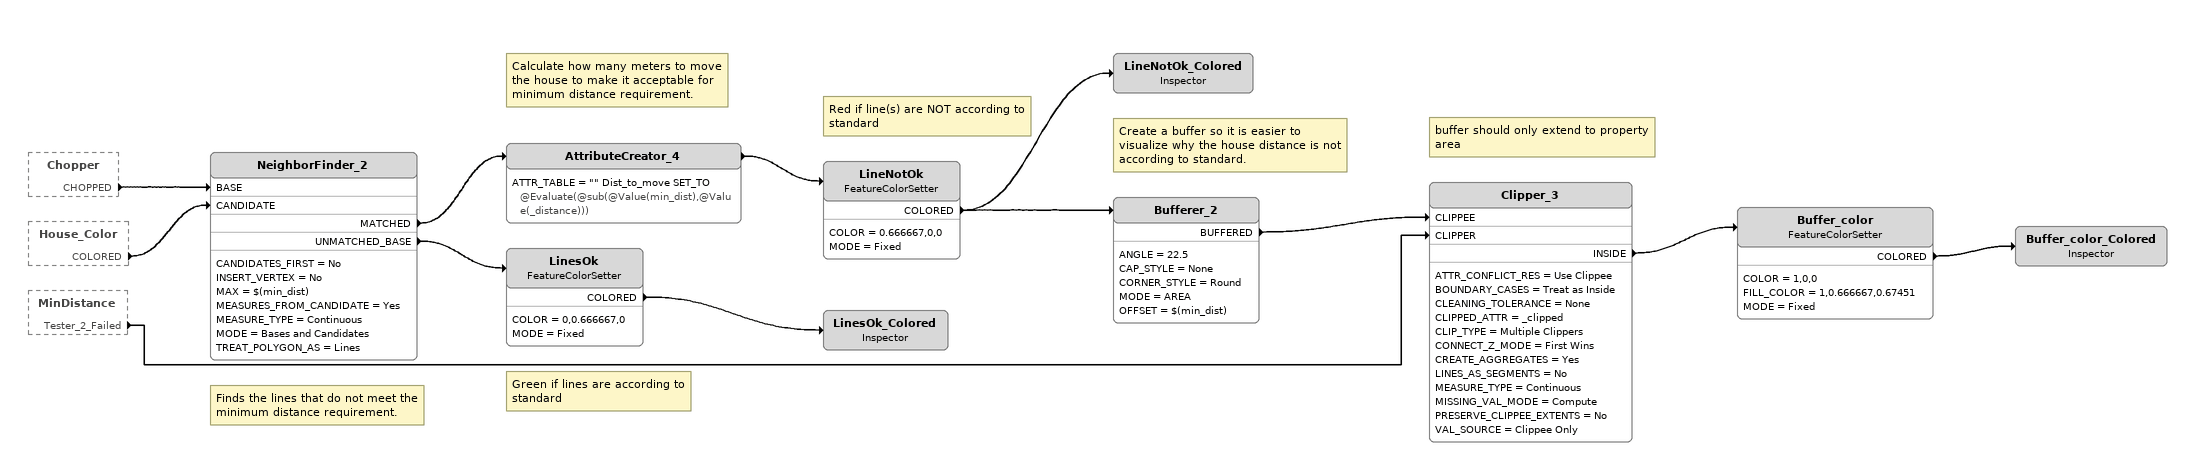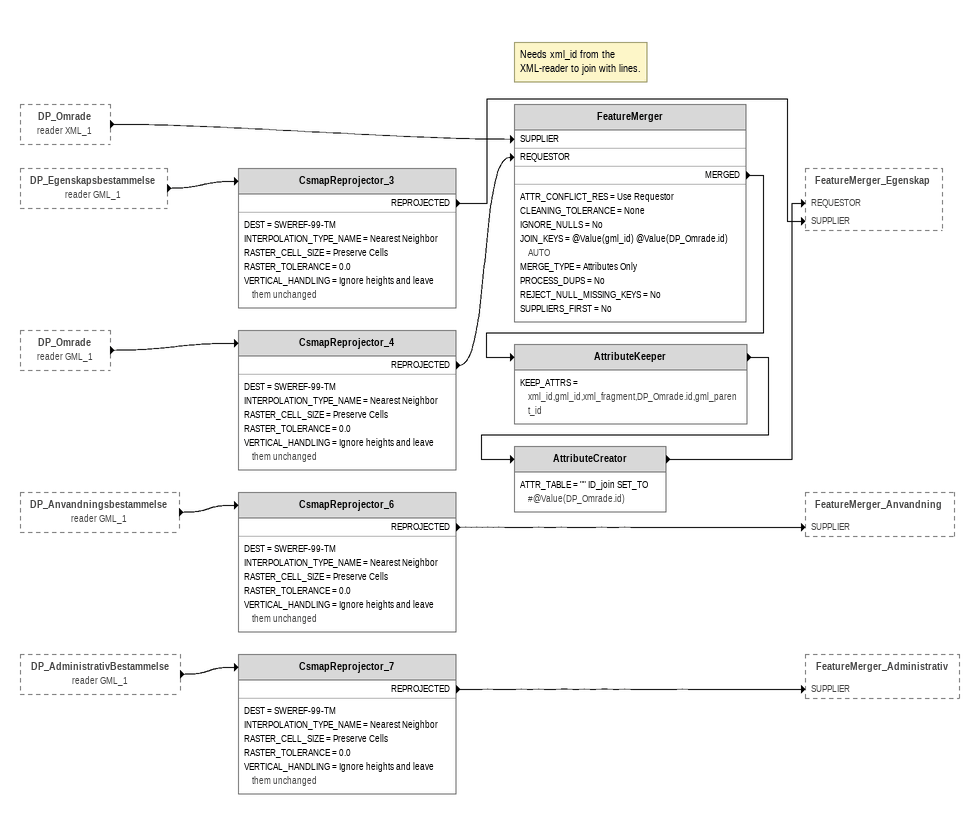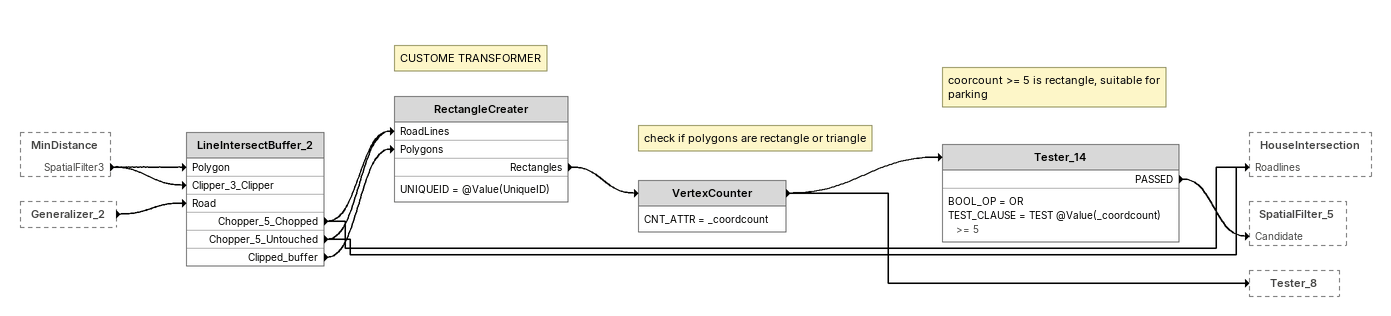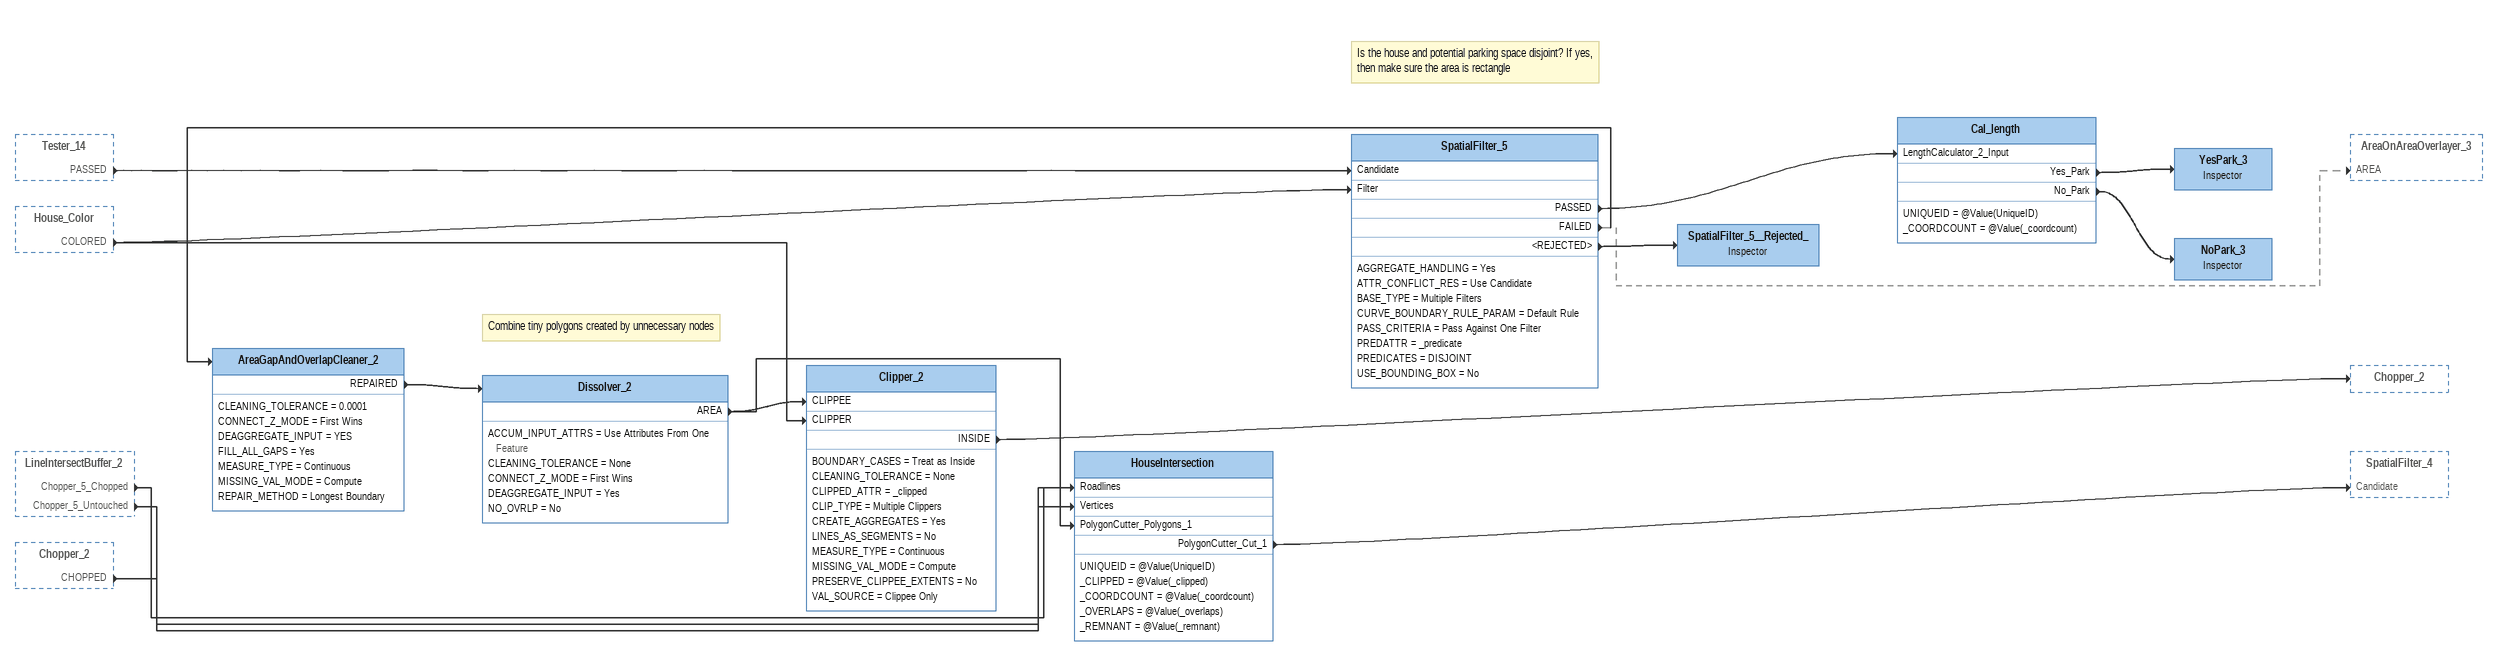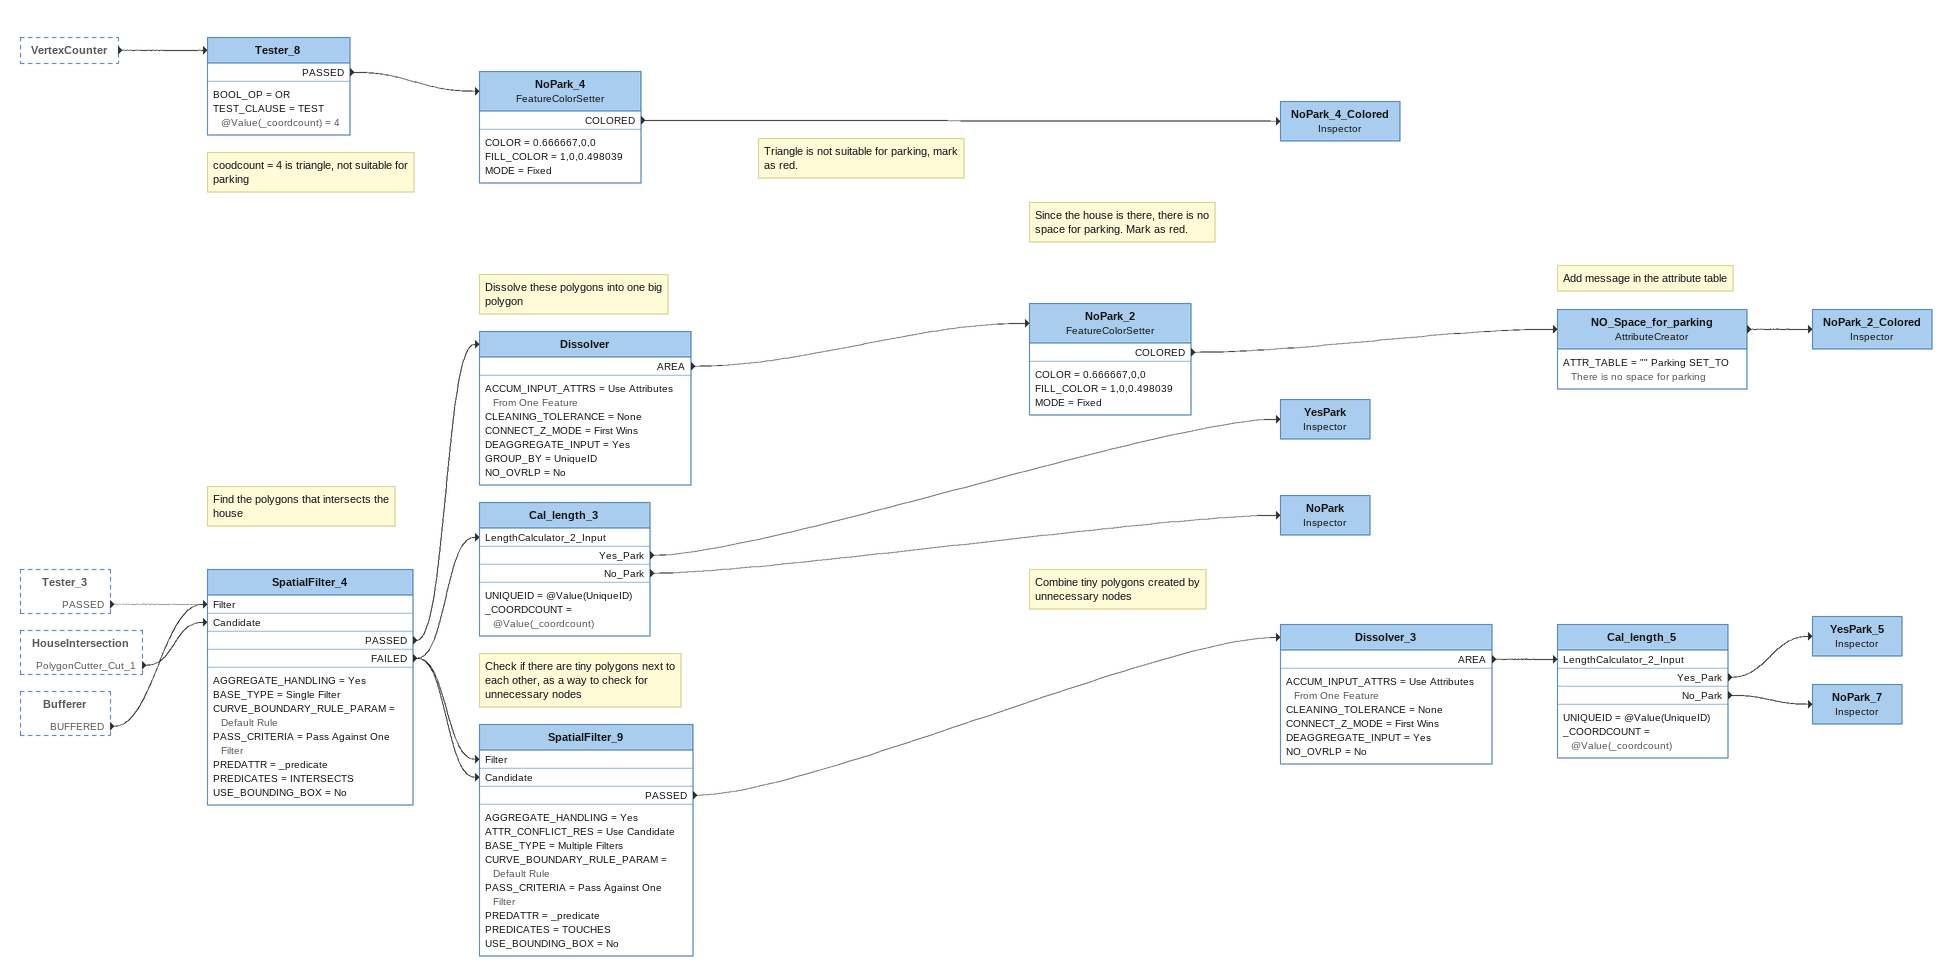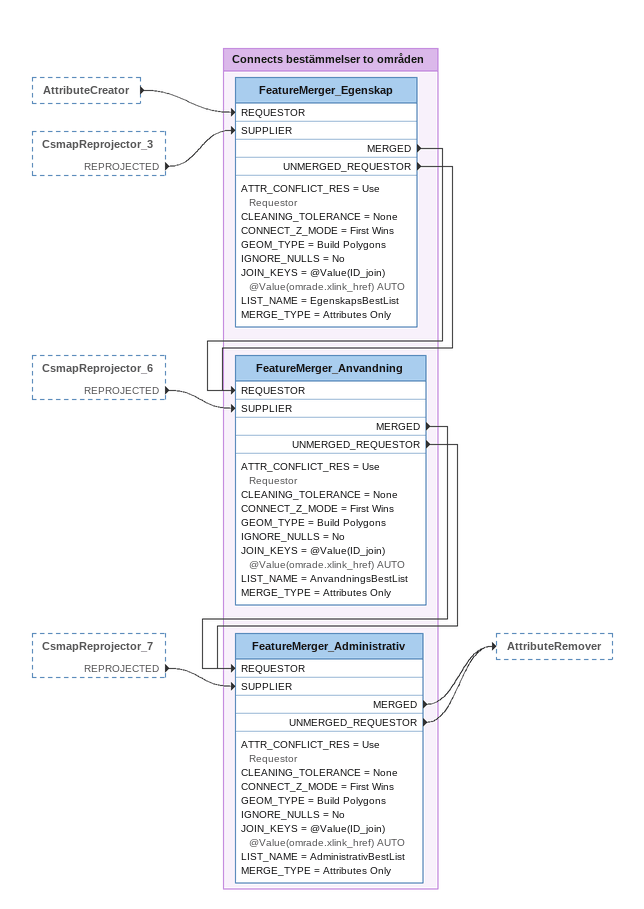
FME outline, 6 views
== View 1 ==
Chopper [outside]
    CHOPPED -> NeighborFinder_2 [BASE]
House_Color [outside]
    COLORED -> NeighborFinder_2 [CANDIDATE]
MinDistance [outside]
    Tester_2_Failed -> Clipper_3 [CLIPPER]
Note: Finds the lines that do not meet the minimum distance requirement.
NeighborFinder_2
    CANDIDATES_FIRST = No
    INSERT_VERTEX = No
    MAX = $(min_dist)
    MEASURES_FROM_CANDIDATE = Yes
    MEASURE_TYPE = Continuous
    MODE = Bases and Candidates
    TREAT_POLYGON_AS = Lines
    MATCHED -> AttributeCreator_4
    UNMATCHED_BASE -> LinesOk
Note: Calculate how many meters to move the house to make it acceptable for minimum distance requirement.
AttributeCreator_4
    ATTR_TABLE = "" Dist_to_move SET_TO @Evaluate(@sub(@Value(min_dist),@Value(_distance)))
    -> LineNotOk
Note: Red if line(s) are NOT according to standard
LineNotOk: FeatureColorSetter
    COLOR = 0.666667,0,0
    MODE = Fixed
    COLORED -> LineNotOk_Colored
    COLORED -> Bufferer_2
LineNotOk_Colored: Inspector
Note: Create a buffer so it is easier to visualize why the house distance is not according to standard.
Bufferer_2
    ANGLE = 22.5
    CAP_STYLE = None
    CORNER_STYLE = Round
    MODE = AREA
    OFFSET = $(min_dist)
    BUFFERED -> Clipper_3 [CLIPPEE]
Note: buffer should only extend to property area
Clipper_3
    ATTR_CONFLICT_RES = Use Clippee
    BOUNDARY_CASES = Treat as Inside
    CLEANING_TOLERANCE = None
    CLIPPED_ATTR = _clipped
    CLIP_TYPE = Multiple Clippers
    CONNECT_Z_MODE = First Wins
    CREATE_AGGREGATES = Yes
    LINES_AS_SEGMENTS = No
    MEASURE_TYPE = Continuous
    MISSING_VAL_MODE = Compute
    PRESERVE_CLIPPEE_EXTENTS = No
    VAL_SOURCE = Clippee Only
    INSIDE -> Buffer_color
Buffer_color: FeatureColorSetter
    COLOR = 1,0,0
    FILL_COLOR = 1,0.666667,0.67451
    MODE = Fixed
    COLORED -> Buffer_color_Colored
Buffer_color_Colored: Inspector
Note: Green if lines are according to standard
LinesOk: FeatureColorSetter
    COLOR = 0,0.666667,0
    MODE = Fixed
    COLORED -> LinesOk_Colored
LinesOk_Colored: Inspector

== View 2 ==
DP_Omrade (reader XML_1) [outside]
    -> FeatureMerger [SUPPLIER]
DP_Egenskapsbestammelse (reader GML_1) [outside]
    -> CsmapReprojector_3
DP_Omrade (reader GML_1) [outside]
    -> CsmapReprojector_4
DP_Anvandningsbestammelse (reader GML_1) [outside]
    -> CsmapReprojector_6
DP_AdministrativBestammelse (reader GML_1) [outside]
    -> CsmapReprojector_7
CsmapReprojector_3
    DEST = SWEREF-99-TM
    INTERPOLATION_TYPE_NAME = Nearest Neighbor
    RASTER_CELL_SIZE = Preserve Cells
    RASTER_TOLERANCE = 0.0
    VERTICAL_HANDLING = Ignore heights and leave them unchanged
    REPROJECTED -> FeatureMerger_Egenskap [SUPPLIER]
CsmapReprojector_4
    DEST = SWEREF-99-TM
    INTERPOLATION_TYPE_NAME = Nearest Neighbor
    RASTER_CELL_SIZE = Preserve Cells
    RASTER_TOLERANCE = 0.0
    VERTICAL_HANDLING = Ignore heights and leave them unchanged
    REPROJECTED -> FeatureMerger [REQUESTOR]
CsmapReprojector_6
    DEST = SWEREF-99-TM
    INTERPOLATION_TYPE_NAME = Nearest Neighbor
    RASTER_CELL_SIZE = Preserve Cells
    RASTER_TOLERANCE = 0.0
    VERTICAL_HANDLING = Ignore heights and leave them unchanged
    REPROJECTED -> FeatureMerger_Anvandning [SUPPLIER]
CsmapReprojector_7
    DEST = SWEREF-99-TM
    INTERPOLATION_TYPE_NAME = Nearest Neighbor
    RASTER_CELL_SIZE = Preserve Cells
    RASTER_TOLERANCE = 0.0
    VERTICAL_HANDLING = Ignore heights and leave them unchanged
    REPROJECTED -> FeatureMerger_Administrativ [SUPPLIER]
Note: Needs xml_id from the / XML-reader to join with lines.
FeatureMerger
    ATTR_CONFLICT_RES = Use Requestor
    CLEANING_TOLERANCE = None
    IGNORE_NULLS = No
    JOIN_KEYS = @Value(gml_id) @Value(DP_Omrade.id) AUTO
    MERGE_TYPE = Attributes Only
    PROCESS_DUPS = No
    REJECT_NULL_MISSING_KEYS = No
    SUPPLIERS_FIRST = No
    MERGED -> AttributeKeeper
AttributeKeeper
    KEEP_ATTRS = xml_id,gml_id,xml_fragment,DP_Omrade.id,gml_parent_id
    -> AttributeCreator
AttributeCreator
    ATTR_TABLE = "" ID_join SET_TO #@Value(DP_Omrade.id)
    -> FeatureMerger_Egenskap [REQUESTOR]

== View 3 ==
MinDistance [outside]
    SpatialFilter3 -> LineIntersectBuffer_2 [Polygon]
    SpatialFilter3 -> LineIntersectBuffer_2 [Clipper_3_Clipper]
Generalizer_2 [outside]
    -> LineIntersectBuffer_2 [Road]
LineIntersectBuffer_2
    Chopper_5_Chopped -> HouseIntersection [Roadlines]
    Chopper_5_Chopped -> RectangleCreater [RoadLines]
    Chopper_5_Untouched -> HouseIntersection [Roadlines]
    Chopper_5_Untouched -> RectangleCreater [RoadLines]
    Clipped_buffer -> RectangleCreater [Polygons]
Note: CUSTOME TRANSFORMER
RectangleCreater
    UNIQUEID = @Value(UniqueID)
    Rectangles -> VertexCounter
Note: check if polygons are rectangle or triangle
VertexCounter
    CNT_ATTR = _coordcount
    -> Tester_8
    -> Tester_14
Note: coorcount >= 5 is rectangle, suitable for parking
Tester_14
    BOOL_OP = OR
    TEST_CLAUSE = TEST @Value(_coordcount) >= 5
    PASSED -> SpatialFilter_5 [Candidate]

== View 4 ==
Tester_14 [outside]
    PASSED -> SpatialFilter_5 [Candidate]
House_Color [outside]
    COLORED -> Clipper_2 [CLIPPER]
    COLORED -> SpatialFilter_5 [Filter]
LineIntersectBuffer_2 [outside]
    Chopper_5_Chopped -> HouseIntersection [Roadlines]
    Chopper_5_Untouched -> HouseIntersection [Roadlines]
Chopper_2 [outside]
    CHOPPED -> HouseIntersection [Vertices]
Note: Is the house and potential parking space disjoint? If yes, then make sure the area is rectangle
SpatialFilter_5
    AGGREGATE_HANDLING = Yes
    ATTR_CONFLICT_RES = Use Candidate
    BASE_TYPE = Multiple Filters
    CURVE_BOUNDARY_RULE_PARAM = Default Rule
    PASS_CRITERIA = Pass Against One Filter
    PREDATTR = _predicate
    PREDICATES = DISJOINT
    USE_BOUNDING_BOX = No
    PASSED -> Cal_length [LengthCalculator_2_Input]
    FAILED -> AreaGapAndOverlapCleaner_2
    FAILED -> AreaOnAreaOverlayer_3 [AREA] [off]
    <REJECTED> -> SpatialFilter_5__Rejected_
Cal_length
    UNIQUEID = @Value(UniqueID)
    _COORDCOUNT = @Value(_coordcount)
    Yes_Park -> YesPark_3
    No_Park -> NoPark_3
YesPark_3: Inspector
NoPark_3: Inspector
SpatialFilter_5__Rejected_: Inspector
AreaGapAndOverlapCleaner_2
    CLEANING_TOLERANCE = 0.0001
    CONNECT_Z_MODE = First Wins
    DEAGGREGATE_INPUT = YES
    FILL_ALL_GAPS = Yes
    MEASURE_TYPE = Continuous
    MISSING_VAL_MODE = Compute
    REPAIR_METHOD = Longest Boundary
    REPAIRED -> Dissolver_2
Note: Combine tiny polygons created by unnecessary nodes
Dissolver_2
    ACCUM_INPUT_ATTRS = Use Attributes From One Feature
    CLEANING_TOLERANCE = None
    CONNECT_Z_MODE = First Wins
    DEAGGREGATE_INPUT = Yes
    NO_OVRLP = No
    AREA -> Clipper_2 [CLIPPEE]
    AREA -> HouseIntersection [PolygonCutter_Polygons_1]
Clipper_2
    BOUNDARY_CASES = Treat as Inside
    CLEANING_TOLERANCE = None
    CLIPPED_ATTR = _clipped
    CLIP_TYPE = Multiple Clippers
    CREATE_AGGREGATES = Yes
    LINES_AS_SEGMENTS = No
    MEASURE_TYPE = Continuous
    MISSING_VAL_MODE = Compute
    PRESERVE_CLIPPEE_EXTENTS = No
    VAL_SOURCE = Clippee Only
    INSIDE -> Chopper_2
HouseIntersection
    UNIQUEID = @Value(UniqueID)
    _CLIPPED = @Value(_clipped)
    _COORDCOUNT = @Value(_coordcount)
    _OVERLAPS = @Value(_overlaps)
    _REMNANT = @Value(_remnant)
    PolygonCutter_Cut_1 -> SpatialFilter_4 [Candidate]

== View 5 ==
VertexCounter [outside]
    -> Tester_8
Tester_3 [outside]
    PASSED -> SpatialFilter_4 [Filter] [off]
HouseIntersection [outside]
    PolygonCutter_Cut_1 -> SpatialFilter_4 [Candidate]
Bufferer [outside]
    BUFFERED -> SpatialFilter_4 [Filter]
Note: Find the polygons that intersects the house
SpatialFilter_4
    AGGREGATE_HANDLING = Yes
    BASE_TYPE = Single Filter
    CURVE_BOUNDARY_RULE_PARAM = Default Rule
    PASS_CRITERIA = Pass Against One Filter
    PREDATTR = _predicate
    PREDICATES = INTERSECTS
    USE_BOUNDING_BOX = No
    PASSED -> Dissolver
    FAILED -> SpatialFilter_9 [Filter]
    FAILED -> SpatialFilter_9 [Candidate]
    FAILED -> Cal_length_3 [LengthCalculator_2_Input]
Note: Dissolve these polygons into one big polygon
Dissolver
    ACCUM_INPUT_ATTRS = Use Attributes From One Feature
    CLEANING_TOLERANCE = None
    CONNECT_Z_MODE = First Wins
    DEAGGREGATE_INPUT = Yes
    GROUP_BY = UniqueID
    NO_OVRLP = No
    AREA -> NoPark_2
Note: Since the house is there, there is no space for parking. Mark as red.
NoPark_2: FeatureColorSetter
    COLOR = 0.666667,0,0
    FILL_COLOR = 1,0,0.498039
    MODE = Fixed
    COLORED -> NO_Space_for_parking
Note: Add message in the attribute table
NO_Space_for_parking: AttributeCreator
    ATTR_TABLE = "" Parking SET_TO There is no space for parking
    -> NoPark_2_Colored
NoPark_2_Colored: Inspector
Cal_length_3
    UNIQUEID = @Value(UniqueID)
    _COORDCOUNT = @Value(_coordcount)
    Yes_Park -> YesPark
    No_Park -> NoPark
YesPark: Inspector
NoPark: Inspector
Note: Check if there are tiny polygons next to each other, as a way to check for unnecessary nodes
SpatialFilter_9
    AGGREGATE_HANDLING = Yes
    ATTR_CONFLICT_RES = Use Candidate
    BASE_TYPE = Multiple Filters
    CURVE_BOUNDARY_RULE_PARAM = Default Rule
    PASS_CRITERIA = Pass Against One Filter
    PREDATTR = _predicate
    PREDICATES = TOUCHES
    USE_BOUNDING_BOX = No
    PASSED -> Dissolver_3
Note: Combine tiny polygons created by unnecessary nodes
Dissolver_3
    ACCUM_INPUT_ATTRS = Use Attributes From One Feature
    CLEANING_TOLERANCE = None
    CONNECT_Z_MODE = First Wins
    DEAGGREGATE_INPUT = Yes
    NO_OVRLP = No
    AREA -> Cal_length_5 [LengthCalculator_2_Input]
Cal_length_5
    UNIQUEID = @Value(UniqueID)
    _COORDCOUNT = @Value(_coordcount)
    Yes_Park -> YesPark_5
    No_Park -> NoPark_7
YesPark_5: Inspector
NoPark_7: Inspector
Note: coodcount = 4 is triangle, not suitable for parking
Tester_8
    BOOL_OP = OR
    TEST_CLAUSE = TEST @Value(_coordcount) = 4
    PASSED -> NoPark_4
Note: Triangle is not suitable for parking, mark as red.
NoPark_4: FeatureColorSetter
    COLOR = 0.666667,0,0
    FILL_COLOR = 1,0,0.498039
    MODE = Fixed
    COLORED -> NoPark_4_Colored
NoPark_4_Colored: Inspector

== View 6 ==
AttributeCreator [outside]
    -> FeatureMerger_Egenskap [REQUESTOR]
CsmapReprojector_3 [outside]
    REPROJECTED -> FeatureMerger_Egenskap [SUPPLIER]
CsmapReprojector_6 [outside]
    REPROJECTED -> FeatureMerger_Anvandning [SUPPLIER]
CsmapReprojector_7 [outside]
    REPROJECTED -> FeatureMerger_Administrativ [SUPPLIER]

Bookmark: Connects bestämmelser to områden
FeatureMerger_Egenskap
    ATTR_CONFLICT_RES = Use Requestor
    CLEANING_TOLERANCE = None
    CONNECT_Z_MODE = First Wins
    GEOM_TYPE = Build Polygons
    IGNORE_NULLS = No
    JOIN_KEYS = @Value(ID_join) @Value(omrade.xlink_href) AUTO
    LIST_NAME = EgenskapsBestList
    MERGE_TYPE = Attributes Only
    MERGED -> FeatureMerger_Anvandning [REQUESTOR]
    UNMERGED_REQUESTOR -> FeatureMerger_Anvandning [REQUESTOR]
FeatureMerger_Anvandning
    ATTR_CONFLICT_RES = Use Requestor
    CLEANING_TOLERANCE = None
    CONNECT_Z_MODE = First Wins
    GEOM_TYPE = Build Polygons
    IGNORE_NULLS = No
    JOIN_KEYS = @Value(ID_join) @Value(omrade.xlink_href) AUTO
    LIST_NAME = AnvandningsBestList
    MERGE_TYPE = Attributes Only
    MERGED -> FeatureMerger_Administrativ [REQUESTOR]
    UNMERGED_REQUESTOR -> FeatureMerger_Administrativ [REQUESTOR]
FeatureMerger_Administrativ
    ATTR_CONFLICT_RES = Use Requestor
    CLEANING_TOLERANCE = None
    CONNECT_Z_MODE = First Wins
    GEOM_TYPE = Build Polygons
    IGNORE_NULLS = No
    JOIN_KEYS = @Value(ID_join) @Value(omrade.xlink_href) AUTO
    LIST_NAME = AdministrativBestList
    MERGE_TYPE = Attributes Only
    MERGED -> AttributeRemover
    UNMERGED_REQUESTOR -> AttributeRemover
